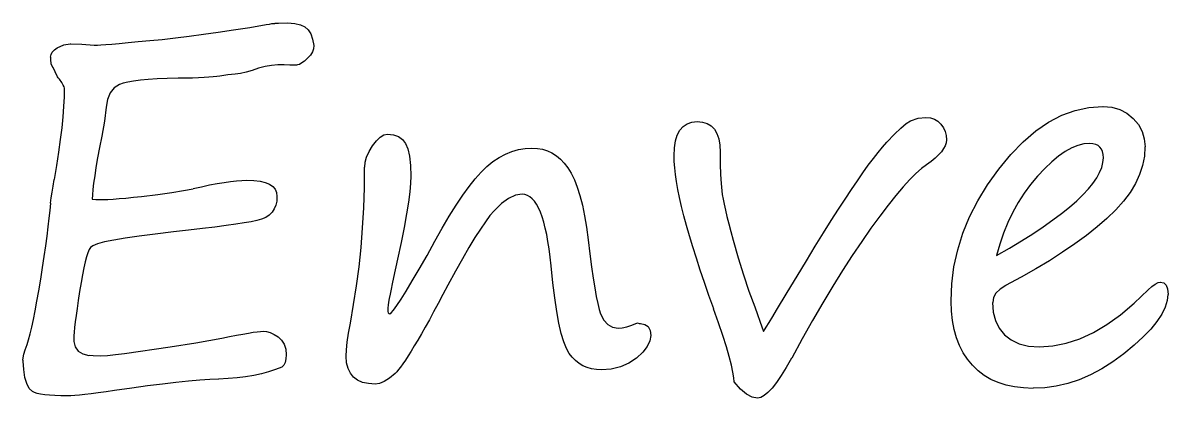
# Model space of a CAD drawing. Extents: x -1 to 117, y -69 to 138.
# Drawn here: x 100.75 to 107.45, y -53.43 to -51.24 of the extents above; entities that cross this region are included whole.
import ezdxf

# ---------------------------------------------------------------- set-up
doc = ezdxf.new("R2010")
doc.units = 0

msp = doc.modelspace()

# ---------------------------------------------------------------- linework, layer by layer
for p, q in [((101.804243, -51.303998), (101.891162, -51.291777)), ((101.891162, -51.291777), (101.981459, -51.278259)), ((101.981459, -51.278259), (102.075552, -51.263499)), ((102.075552, -51.263499), (102.172596, -51.247469)), ((102.172, -51.247), (102.190993, -51.244037)), ((102.190993, -51.244037), (102.20533, -51.241497)), ((102.20533, -51.241497), (102.215885, -51.240368)), ((102.215885, -51.240368), (102.222207, -51.240086)), ((102.223, -51.2397), (102.244449, -51.238571)), ((102.244, -51.2386), (102.295898, -51.237471)), ((102.295898, -51.237471), (102.338934, -51.240434)), ((102.338934, -51.240434), (102.373114, -51.248026)), ((102.373114, -51.248026), (102.398429, -51.260246)), ((102.398429, -51.260246), (102.417423, -51.277547)), ((102.417423, -51.277547), (102.432606, -51.301592)), ((102.432606, -51.301592), (102.443584, -51.332394)), ((100.949834, -51.382864), (100.98781, -51.364717)), ((100.98781, -51.364717), (101.024518, -51.358819)), ((101.025, -51.3588), (101.029, -51.3588)), ((101.029, -51.3588), (101.093555, -51.360776)), ((101.093555, -51.360776), (101.166552, -51.367097)), ((101.167, -51.3673), (101.173, -51.3673)), ((101.173, -51.3673), (101.185248, -51.367018)), ((101.185248, -51.367018), (101.205089, -51.365889)), ((101.205089, -51.365889), (101.233359, -51.363913)), ((101.233359, -51.363913), (101.269224, -51.36095)), ((101.269224, -51.36095), (101.312683, -51.35714)), ((101.312683, -51.35714), (101.36416, -51.352512)), ((101.36416, -51.352512), (101.423653, -51.347036)), ((101.423653, -51.347036), (101.491163, -51.340715)), ((101.491163, -51.340715), (101.56416, -51.333546)), ((101.56416, -51.333546), (101.640952, -51.324684)), ((101.640952, -51.324684), (101.7207, -51.314976)), ((101.7207, -51.314976), (101.804243, -51.303998)), ((102.443584, -51.332394), (102.450753, -51.369946)), ((102.451, -51.3698), (102.449024, -51.388793)), ((100.911, -51.4377), (100.91354, -51.422517)), ((100.91354, -51.422517), (100.920708, -51.408603)), ((100.920708, -51.408603), (100.932957, -51.395085)), ((100.932957, -51.395085), (100.949834, -51.382864)), ((102.430454, -51.425934), (102.414001, -51.444081)), ((102.441856, -51.407364), (102.430454, -51.425934)), ((102.449024, -51.388793), (102.441856, -51.407364)), ((100.914868, -51.476995), (100.911482, -51.452103)), ((100.912, -51.4519), (100.912, -51.4378)), ((100.925, -51.4985), (100.914868, -51.476995)), ((100.93751, -51.522542), (100.925261, -51.498497)), ((102.127, -51.5023), (102.089447, -51.514944)), ((102.165146, -51.492467), (102.12675, -51.502599)), ((102.202699, -51.485722), (102.165146, -51.492467)), ((102.240251, -51.482336), (102.202699, -51.485722)), ((102.276963, -51.482336), (102.240251, -51.482336)), ((102.309449, -51.483464), (102.276963, -51.482336)), ((102.333071, -51.483747), (102.309449, -51.483464)), ((102.348255, -51.483747), (102.333071, -51.483747)), ((102.355, -51.4829), (102.348255, -51.483747)), ((102.36718, -51.479528), (102.355778, -51.482915)), ((102.381094, -51.471513), (102.36718, -51.479528)), ((102.396277, -51.460111), (102.381094, -51.471513)), ((102.414001, -51.444081), (102.396277, -51.460111)), ((100.951, -51.5525), (100.93751, -51.522542)), ((100.955985, -51.558808), (100.95051, -51.552486)), ((100.964, -51.5664), (100.955985, -51.558808)), ((100.97597, -51.585793), (100.963721, -51.566376)), ((101.482051, -51.567956), (101.436058, -51.572161)), ((101.53437, -51.564569), (101.482051, -51.567956)), ((101.593021, -51.562593), (101.53437, -51.564569)), ((101.658, -51.5609), (101.593021, -51.562593)), ((101.701256, -51.560436), (101.657797, -51.560718)), ((101.74092, -51.559589), (101.701256, -51.560436)), ((101.776785, -51.55846), (101.74092, -51.559589)), ((101.808851, -51.556767), (101.776785, -51.55846)), ((101.837121, -51.555073), (101.808851, -51.556767)), ((101.862013, -51.55338), (101.837121, -51.555073)), ((101.8827, -51.55084), (101.862013, -51.55338)), ((101.9, -51.5483), (101.8827, -51.55084)), ((101.946964, -51.541133), (101.900129, -51.548302)), ((101.99, -51.5369), (101.946964, -51.541133)), ((102.021093, -51.532244), (101.989868, -51.536872)), ((102.054006, -51.525075), (102.021093, -51.532244)), ((102.089447, -51.514944), (102.054006, -51.525075)), ((100.984832, -51.600553), (100.97597, -51.585793)), ((100.990307, -51.611955), (100.984832, -51.600553)), ((100.992, -51.6187), (100.990307, -51.611955)), ((100.991646, -51.670202), (100.992492, -51.618724)), ((101.283299, -51.617711), (101.259677, -51.646825)), ((101.314522, -51.597448), (101.283299, -51.617711)), ((101.335209, -51.589856), (101.314522, -51.597448)), ((101.362641, -51.583111), (101.335209, -51.589856)), ((101.395974, -51.577212), (101.362641, -51.583111)), ((101.436058, -51.572161), (101.395974, -51.577212)), ((100.988682, -51.725895), (100.991646, -51.670202)), ((101.243647, -51.684378), (101.235632, -51.730369)), ((101.259677, -51.646825), (101.243647, -51.684378)), ((100.984054, -51.785811), (100.988682, -51.725895)), ((101.236, -51.7305), (101.227138, -51.811512)), ((106.82464, -51.777368), (106.903544, -51.748678)), ((106.903544, -51.748678), (106.983712, -51.731801)), ((106.983712, -51.731801), (107.065568, -51.725902)), ((107.066, -51.7259), (107.117898, -51.730105)), ((107.117898, -51.730105), (107.164312, -51.743172)), ((107.164312, -51.743172), (107.206084, -51.765129)), ((107.206084, -51.765129), (107.242792, -51.795507)), ((100.977732, -51.850369), (100.984054, -51.785811)), ((101.227138, -51.811512), (101.211531, -51.900121)), ((104.610029, -51.842362), (104.633651, -51.826755)), ((104.633651, -51.826755), (104.661083, -51.817046)), ((104.661083, -51.817046), (104.69315, -51.814083)), ((104.693, -51.8141), (104.724225, -51.817063)), ((104.724225, -51.817063), (104.751657, -51.825502)), ((104.751657, -51.825502), (104.774432, -51.839415)), ((105.883166, -51.851633), (105.914811, -51.825895)), ((105.914811, -51.825895), (105.940126, -51.810288)), ((105.940126, -51.810288), (105.984853, -51.794681)), ((105.984853, -51.794681), (106.03, -51.789629)), ((106.03, -51.7896), (106.056585, -51.79214)), ((106.056585, -51.79214), (106.080207, -51.799732)), ((106.080207, -51.799732), (106.100471, -51.81198)), ((106.100471, -51.81198), (106.118194, -51.829704)), ((106.118194, -51.829704), (106.132108, -51.850391)), ((106.672319, -51.86893), (106.747848, -51.817452)), ((106.747848, -51.817452), (106.82464, -51.777368)), ((107.242792, -51.795507), (107.27275, -51.831795)), ((107.27275, -51.831795), (107.294256, -51.871879)), ((100.969294, -51.919567), (100.977732, -51.850369)), ((101.211, -51.9002), (101.197905, -51.966443)), ((102.816777, -51.926291), (102.839129, -51.904786)), ((102.839129, -51.904786), (102.860635, -51.892143)), ((102.860635, -51.892143), (102.881717, -51.887937)), ((102.882, -51.8879), (102.916177, -51.891287)), ((102.916177, -51.891287), (102.945291, -51.901418)), ((102.945291, -51.901418), (102.968913, -51.918295)), ((104.565297, -51.926738), (104.575852, -51.89256)), ((104.575852, -51.89256), (104.591036, -51.86429)), ((104.591036, -51.86429), (104.610029, -51.842362)), ((104.774432, -51.839415), (104.793426, -51.858832)), ((104.793426, -51.858832), (104.807763, -51.884147)), ((104.807763, -51.884147), (104.818318, -51.914949)), ((105.80131, -51.93518), (105.845613, -51.888342)), ((105.845613, -51.888342), (105.883166, -51.851633)), ((106.132108, -51.850391), (106.14224, -51.872319)), ((106.14224, -51.872319), (106.148138, -51.895941)), ((106.148138, -51.895941), (106.150114, -51.920833)), ((106.598479, -51.9318), (106.672319, -51.86893)), ((107.294256, -51.871879), (107.307351, -51.915339)), ((100.959162, -51.992985), (100.969294, -51.919567)), ((101.197905, -51.966443), (101.18608, -52.026782)), ((102.773739, -51.989583), (102.794002, -51.956249)), ((102.794002, -51.956249), (102.816777, -51.926291)), ((102.968913, -51.918295), (102.98706, -51.941917)), ((102.98706, -51.941917), (103.00055, -51.973983)), ((103.646911, -51.977808), (103.686151, -51.971063)), ((103.686151, -51.971063), (103.726235, -51.969088)), ((103.726, -51.9689), (103.757646, -51.970593)), ((103.757646, -51.970593), (103.787604, -51.976068)), ((104.557, -52.0145), (104.558976, -51.967665)), ((104.558976, -51.967665), (104.565297, -51.926738)), ((104.818318, -51.914949), (104.82464, -51.951237)), ((104.82464, -51.951237), (104.826615, -51.993432)), ((105.750679, -51.994681), (105.776841, -51.963035)), ((105.776841, -51.963035), (105.80131, -51.93518)), ((106.133546, -51.972277), (106.120903, -51.990424)), ((106.142832, -51.954977), (106.133546, -51.972277)), ((106.148307, -51.937677), (106.142832, -51.954977)), ((106.15, -51.9208), (106.148307, -51.937677)), ((106.526329, -52.006061), (106.598479, -51.9318)), ((106.882673, -51.968485), (106.844697, -51.989596)), ((106.918958, -51.953725), (106.882673, -51.968485)), ((106.954402, -51.944863), (106.918958, -51.953725)), ((106.989, -51.9419), (106.954402, -51.944863)), ((107.006955, -51.943262), (106.988385, -51.942133)), ((107.023409, -51.947467), (107.006955, -51.943262)), ((107.036899, -51.953789), (107.023409, -51.947467)), ((107.048301, -51.963074), (107.036899, -51.953789)), ((107.056739, -51.975323), (107.048301, -51.963074)), ((107.307351, -51.915339), (107.311556, -51.962597)), ((107.311, -51.9626), (107.307613, -52.017029)), ((100.946914, -52.070621), (100.959162, -51.992985)), ((101.18608, -52.026782), (101.176371, -52.081635)), ((102.750963, -52.051609), (102.759402, -52.021228)), ((102.759402, -52.021228), (102.773739, -51.989583)), ((103.00055, -51.973983), (103.010682, -52.017022)), ((103.010682, -52.017022), (103.016157, -52.070187)), ((103.497966, -52.048279), (103.533831, -52.023811)), ((103.533831, -52.023811), (103.570539, -52.00397)), ((103.570539, -52.00397), (103.608092, -51.988787)), ((103.608092, -51.988787), (103.646911, -51.977808)), ((103.787604, -51.976068), (103.816297, -51.985354)), ((103.816297, -51.985354), (103.843306, -51.997602)), ((103.843306, -51.997602), (103.869044, -52.014055)), ((103.869044, -52.014055), (103.89309, -52.033896)), ((103.89309, -52.033896), (103.915442, -52.057518)), ((104.558227, -52.047396), (104.55738, -52.014486)), ((104.827, -51.9934), (104.827564, -52.062598)), ((105.693287, -52.069785), (105.722824, -52.030545)), ((105.722824, -52.030545), (105.750679, -51.994681)), ((106.084186, -52.027565), (106.060141, -52.046558)), ((106.104026, -52.008571), (106.084186, -52.027565)), ((106.120903, -51.990424), (106.104026, -52.008571)), ((106.455864, -52.091716), (106.526329, -52.006061)), ((106.80588, -52.016181), (106.766217, -52.049093)), ((106.844697, -51.989596), (106.80588, -52.016181)), ((107.063061, -51.98966), (107.056739, -51.975323)), ((107.066871, -52.00696), (107.063061, -51.98966)), ((107.065785, -52.054142), (107.068325, -52.02671)), ((107.068, -52.0268), (107.066871, -52.00696)), ((107.307613, -52.017029), (107.297058, -52.070615)), ((100.933, -52.1529), (100.946914, -52.070621)), ((101.176371, -52.081635), (101.16878, -52.130578)), ((102.746296, -52.200218), (102.747425, -52.080387)), ((102.748, -52.0803), (102.750963, -52.051609)), ((103.016157, -52.070187), (103.018133, -52.133899)), ((103.428768, -52.10988), (103.462945, -52.07697)), ((103.462945, -52.07697), (103.497966, -52.048279)), ((103.915442, -52.057518), (103.936524, -52.084526)), ((103.936524, -52.084526), (103.956364, -52.116172)), ((104.56119, -52.083684), (104.558227, -52.047396)), ((104.565396, -52.122924), (104.56119, -52.083684)), ((104.827564, -52.062598), (104.829258, -52.122934)), ((105.662064, -52.113248), (105.693287, -52.069785)), ((106.003886, -52.087929), (105.971397, -52.117043)), ((106.033, -52.066), (106.003886, -52.087929)), ((106.060141, -52.046558), (106.032709, -52.065975)), ((106.390464, -52.183698), (106.455864, -52.091716)), ((106.725289, -52.08749), (106.683094, -52.132213)), ((106.766217, -52.049093), (106.725289, -52.08749)), ((107.046368, -52.112367), (107.058617, -52.082833)), ((107.058617, -52.082833), (107.065785, -52.054142)), ((107.297058, -52.070615), (107.279758, -52.12378)), ((100.92576, -52.191688), (100.932505, -52.152868)), ((101.162458, -52.173617), (101.157801, -52.210749)), ((101.16878, -52.130578), (101.162458, -52.173617)), ((101.884928, -52.176128), (101.925432, -52.169383)), ((101.925432, -52.169383), (101.963408, -52.163908)), ((101.963408, -52.163908), (101.998008, -52.160098)), ((101.998008, -52.160098), (102.029654, -52.158122)), ((102.029654, -52.158122), (102.058345, -52.157276)), ((102.059, -52.1571), (102.100351, -52.158229)), ((102.100351, -52.158229), (102.135793, -52.162857)), ((102.135793, -52.162857), (102.166174, -52.170026)), ((102.166174, -52.170026), (102.191066, -52.180581)), ((103.018, -52.1339), (103.016307, -52.174828)), ((103.358303, -52.193002), (103.394167, -52.148279)), ((103.394167, -52.148279), (103.428768, -52.10988)), ((103.956364, -52.116172), (103.974511, -52.154148)), ((103.974511, -52.154148), (103.991388, -52.197607)), ((104.571717, -52.165119), (104.565396, -52.122924)), ((104.580156, -52.210266), (104.571717, -52.165119)), ((104.829258, -52.122934), (104.832221, -52.175255)), ((105.594131, -52.21198), (105.629152, -52.160503)), ((105.629152, -52.160503), (105.662064, -52.113248)), ((105.935952, -52.152907), (105.896712, -52.195946)), ((105.971397, -52.117043), (105.935952, -52.152907)), ((106.683094, -52.132213), (106.642166, -52.181159)), ((107.007139, -52.175238), (107.029068, -52.143169)), ((107.029068, -52.143169), (107.046368, -52.112367)), ((107.279758, -52.12378), (107.255713, -52.176101)), ((100.91481, -52.260042), (100.919862, -52.227553)), ((100.919862, -52.227553), (100.92576, -52.191688)), ((101.157801, -52.210749), (101.155261, -52.242394)), ((101.443512, -52.251507), (101.538026, -52.240105)), ((101.538026, -52.240105), (101.619884, -52.229127)), ((101.619884, -52.229127), (101.688659, -52.217725)), ((101.688659, -52.217725), (101.744779, -52.206323)), ((101.744, -52.2061), (101.793787, -52.194698)), ((101.793787, -52.194698), (101.841045, -52.184566)), ((101.841045, -52.184566), (101.884928, -52.176128)), ((102.191066, -52.180581), (102.210059, -52.193648)), ((102.210059, -52.193648), (102.223973, -52.209678)), ((102.223973, -52.209678), (102.231988, -52.229095)), ((102.231988, -52.229095), (102.234951, -52.251023)), ((102.742486, -52.317938), (102.746296, -52.200218)), ((103.01165, -52.225041), (103.003635, -52.284533)), ((103.016307, -52.174828), (103.01165, -52.225041)), ((103.321174, -52.24448), (103.358303, -52.193002)), ((103.668, -52.239), (103.629604, -52.244898)), ((103.684443, -52.240688), (103.668413, -52.238995)), ((103.699203, -52.245316), (103.684443, -52.240688)), ((103.991388, -52.197607), (104.006994, -52.246973)), ((104.589864, -52.258368), (104.580156, -52.210266)), ((104.832221, -52.175255), (104.836031, -52.219138)), ((104.836031, -52.219138), (104.838994, -52.241067)), ((104.838994, -52.241067), (104.843623, -52.266805)), ((105.557845, -52.266833), (105.594131, -52.21198)), ((105.896712, -52.195946), (105.85452, -52.245736)), ((106.333924, -52.276947), (106.390464, -52.183698)), ((106.60419, -52.232637), (106.569593, -52.287066)), ((106.642166, -52.181159), (106.60419, -52.232637)), ((106.948485, -52.241904), (106.980554, -52.208151)), ((106.980554, -52.208151), (107.007139, -52.175238)), ((107.224488, -52.227999), (107.186091, -52.279476)), ((107.255713, -52.176101), (107.224488, -52.227999)), ((100.907773, -52.333027), (100.911555, -52.289991)), ((100.911, -52.29), (100.91481, -52.260042)), ((101.155261, -52.242394), (101.154414, -52.268133)), ((101.155, -52.2681), (101.176167, -52.269229)), ((101.176, -52.2694), (101.19457, -52.270247)), ((101.19457, -52.270247), (101.217769, -52.269964)), ((101.217769, -52.269964), (101.244777, -52.269118)), ((101.244777, -52.269118), (101.276002, -52.267142)), ((101.276002, -52.267142), (101.311444, -52.264602)), ((101.311444, -52.264602), (101.351528, -52.261216)), ((101.351528, -52.261216), (101.39541, -52.256559)), ((101.39541, -52.256559), (101.443512, -52.251507)), ((102.227832, -52.303101), (102.218546, -52.325029)), ((102.233307, -52.278632), (102.227832, -52.303101)), ((102.235, -52.2512), (102.233307, -52.278632)), ((103.003635, -52.284533), (102.992657, -52.353731)), ((103.242693, -52.365999), (103.282777, -52.301864)), ((103.282777, -52.301864), (103.321174, -52.24448)), ((103.547748, -52.293427), (103.504289, -52.336042)), ((103.58952, -52.263045), (103.547748, -52.293427)), ((103.629604, -52.244898), (103.58952, -52.263045)), ((103.713963, -52.253755), (103.699203, -52.245316)), ((103.727454, -52.265157), (103.713963, -52.253755)), ((103.740521, -52.279917), (103.727454, -52.265157)), ((103.752769, -52.29764), (103.740521, -52.279917)), ((103.764594, -52.318722), (103.752769, -52.29764)), ((104.006994, -52.246973), (104.020908, -52.30267)), ((104.020908, -52.30267), (104.03358, -52.364273)), ((104.601689, -52.309846), (104.589864, -52.258368)), ((104.843623, -52.266805), (104.849945, -52.296763)), ((104.849945, -52.296763), (104.857536, -52.33094)), ((105.519026, -52.326749), (105.557845, -52.266833)), ((105.80937, -52.302697), (105.760427, -52.366832)), ((105.85452, -52.245736), (105.80937, -52.302697)), ((106.285822, -52.371463), (106.333924, -52.276947)), ((106.569593, -52.287066), (106.537947, -52.343606)), ((106.870428, -52.313634), (106.9122, -52.277349)), ((106.9122, -52.277349), (106.948485, -52.241904)), ((107.186091, -52.279476), (107.140944, -52.330109)), ((100.902721, -52.379441), (100.907773, -52.333027)), ((102.169186, -52.373995), (102.145141, -52.38455)), ((102.189026, -52.360476), (102.169186, -52.373995)), ((102.205903, -52.344023), (102.189026, -52.360476)), ((102.218546, -52.325029), (102.205903, -52.344023)), ((102.735741, -52.434394), (102.742486, -52.317938)), ((102.992657, -52.353731), (102.97832, -52.432635)), ((103.200919, -52.436464), (103.242693, -52.365999)), ((103.480667, -52.363897), (103.454505, -52.399342)), ((103.504289, -52.336042), (103.480667, -52.363897)), ((103.775572, -52.343191), (103.764594, -52.318722)), ((103.785704, -52.371046), (103.775572, -52.343191)), ((103.795413, -52.402271), (103.785704, -52.371046)), ((104.03358, -52.364273), (104.044982, -52.431363)), ((104.61518, -52.364275), (104.601689, -52.309846)), ((104.630786, -52.421659), (104.61518, -52.364275)), ((104.857536, -52.33094), (104.866398, -52.368916)), ((104.866398, -52.368916), (104.876953, -52.411108)), ((105.476831, -52.392992), (105.519026, -52.326749)), ((105.760427, -52.366832), (105.708527, -52.437717)), ((106.246582, -52.467243), (106.285822, -52.371463)), ((106.537947, -52.343606), (106.509677, -52.403102)), ((106.77296, -52.389162), (106.824014, -52.350766)), ((106.824014, -52.350766), (106.870428, -52.313634)), ((107.140944, -52.330109), (107.089047, -52.38032)), ((100.890078, -52.48324), (100.896823, -52.429654)), ((100.896823, -52.429654), (100.902721, -52.379441)), ((101.799145, -52.439385), (101.718133, -52.449094)), ((101.872142, -52.430524), (101.799145, -52.439385)), ((101.93712, -52.422085), (101.872142, -52.430524)), ((101.994081, -52.41407), (101.93712, -52.422085)), ((102.043448, -52.406478), (101.994081, -52.41407)), ((102.084375, -52.39931), (102.043448, -52.406478)), ((102.117709, -52.392565), (102.084375, -52.39931)), ((102.145141, -52.38455), (102.117709, -52.392565)), ((102.726879, -52.549162), (102.735741, -52.434394)), ((102.97832, -52.432635), (102.961019, -52.521244)), ((103.158303, -52.513677), (103.200919, -52.436464)), ((103.454505, -52.399342), (103.424967, -52.442381)), ((103.804274, -52.436448), (103.795413, -52.402271)), ((103.81229, -52.474001), (103.804274, -52.436448)), ((104.044982, -52.431363), (104.055113, -52.50478)), ((104.647663, -52.481995), (104.630786, -52.421659)), ((104.876953, -52.411108), (104.889202, -52.457522)), ((105.43126, -52.465145), (105.476831, -52.392992)), ((105.708527, -52.437717), (105.654518, -52.51451)), ((106.509677, -52.403102), (106.484362, -52.465549)), ((106.65566, -52.46933), (106.71642, -52.428823)), ((106.71642, -52.428823), (106.77296, -52.389162)), ((107.031239, -52.430109), (106.968792, -52.479475)), ((107.089047, -52.38032), (107.031239, -52.430109)), ((100.882486, -52.541044), (100.890078, -52.48324)), ((101.280475, -52.506919), (101.226467, -52.517897)), ((101.347986, -52.495094), (101.280475, -52.506919)), ((101.428157, -52.483269), (101.347986, -52.495094)), ((101.521826, -52.471443), (101.428157, -52.483269)), ((101.629, -52.4588), (101.521826, -52.471443)), ((101.718133, -52.449094), (101.629103, -52.458802)), ((103.392901, -52.492591), (103.357457, -52.550819)), ((103.424967, -52.442381), (103.392901, -52.492591)), ((103.819881, -52.514929), (103.81229, -52.474001)), ((104.055, -52.5048), (104.065132, -52.587499)), ((104.666657, -52.54571), (104.647663, -52.481995)), ((104.889202, -52.457522), (104.902692, -52.508156)), ((104.902692, -52.508156), (104.932226, -52.611108)), ((105.383161, -52.543204), (105.43126, -52.465145)), ((106.216201, -52.564288), (106.246582, -52.467243)), ((106.484362, -52.465549), (106.462433, -52.530104)), ((106.589414, -52.511102), (106.65566, -52.46933)), ((106.968792, -52.479475), (106.901705, -52.528845)), ((100.873624, -52.602227), (100.882486, -52.541044)), ((101.136601, -52.562234), (101.12901, -52.580381)), ((101.144193, -52.549563), (101.136601, -52.562234)), ((101.15853, -52.539431), (101.144193, -52.549563)), ((101.185962, -52.528876), (101.15853, -52.539431)), ((101.226467, -52.517897), (101.185962, -52.528876)), ((102.715054, -52.662243), (102.726879, -52.549162)), ((102.961019, -52.521244), (102.940333, -52.619133)), ((103.114, -52.5968), (103.158303, -52.513677)), ((103.357457, -52.550819), (103.319484, -52.616218)), ((103.826626, -52.558811), (103.819881, -52.514929)), ((103.832525, -52.606067), (103.826626, -52.558811)), ((104.687739, -52.612376), (104.666657, -52.54571)), ((105.331261, -52.627171), (105.383161, -52.543204)), ((105.654518, -52.51451), (105.599245, -52.596789)), ((106.194272, -52.6626), (106.216201, -52.564288)), ((106.443, -52.5976), (106.518528, -52.553717)), ((106.462433, -52.530104), (106.443439, -52.597615)), ((106.518528, -52.553717), (106.589414, -52.511102)), ((106.901705, -52.528845), (106.829975, -52.578211)), ((100.863916, -52.667206), (100.873624, -52.602227)), ((101.113403, -52.633541), (101.105388, -52.668561)), ((101.120995, -52.604427), (101.113403, -52.633541)), ((101.12901, -52.580381), (101.120995, -52.604427)), ((102.940333, -52.619133), (102.916711, -52.726307)), ((103.067411, -52.676552), (103.113825, -52.596805)), ((103.319484, -52.616218), (103.278556, -52.689215)), ((103.838, -52.6567), (103.832525, -52.606067)), ((104.065132, -52.587499), (104.07484, -52.662184)), ((104.710091, -52.681998), (104.687739, -52.612376)), ((104.932226, -52.611108), (104.963451, -52.710687)), ((105.276411, -52.717465), (105.331261, -52.627171)), ((105.599245, -52.596789), (105.542704, -52.683711)), ((106.753603, -52.627157), (106.672591, -52.675679)), ((106.829975, -52.578211), (106.753603, -52.627157)), ((100.852937, -52.73556), (100.863916, -52.667206)), ((101.096949, -52.709069), (101.088934, -52.755483)), ((101.105388, -52.668561), (101.096949, -52.709069)), ((102.700717, -52.774057), (102.715054, -52.662243)), ((103.026483, -52.74575), (103.067411, -52.676552)), ((103.278556, -52.689215), (103.234673, -52.769806)), ((103.848176, -52.755839), (103.838044, -52.656683)), ((104.07484, -52.662184), (104.084125, -52.728427)), ((104.734559, -52.754571), (104.710091, -52.681998)), ((105.542704, -52.683711), (105.485743, -52.776116)), ((106.181205, -52.761756), (106.194272, -52.6626)), ((106.672591, -52.675679), (106.586514, -52.724201)), ((100.841959, -52.80307), (100.852937, -52.73556)), ((101.088934, -52.755483), (101.080496, -52.80696)), ((102.683417, -52.883762), (102.700717, -52.774057)), ((102.908985, -52.761741), (102.90224, -52.793387)), ((102.917, -52.7263), (102.908985, -52.761741)), ((102.991042, -52.804399), (103.026483, -52.74575)), ((103.235, -52.7698), (103.205886, -52.825073)), ((103.859154, -52.844869), (103.848176, -52.755839)), ((104.084125, -52.728427), (104.09341, -52.786655)), ((104.761145, -52.830096), (104.734559, -52.754571)), ((104.963451, -52.710687), (104.995517, -52.806044)), ((105.218183, -52.813669), (105.276411, -52.717465)), ((105.485743, -52.776116), (105.427092, -52.873584)), ((106.177, -52.8626), (106.181205, -52.761756)), ((106.497, -52.7727), (106.463667, -52.792963)), ((106.586514, -52.724201), (106.49622, -52.772724)), ((107.351929, -52.777836), (107.371345, -52.7635)), ((107.371345, -52.7635), (107.387799, -52.755061)), ((107.387799, -52.755061), (107.401289, -52.752098)), ((107.401, -52.7521), (107.42084, -52.756728)), ((107.42084, -52.756728), (107.435177, -52.769795)), ((107.435177, -52.769795), (107.443616, -52.792571)), ((100.830981, -52.864674), (100.841959, -52.80307)), ((101.080496, -52.80696), (101.072481, -52.858858)), ((102.896341, -52.822081), (102.891713, -52.847396)), ((102.90224, -52.793387), (102.896341, -52.822081)), ((102.960661, -52.85208), (102.991042, -52.804399)), ((103.205886, -52.825073), (103.178031, -52.876974)), ((104.09341, -52.786655), (104.102272, -52.836445)), ((104.102272, -52.836445), (104.111134, -52.878216)), ((104.789, -52.909), (104.761145, -52.830096)), ((104.995517, -52.806044), (105.029274, -52.897606)), ((105.157, -52.9162), (105.218183, -52.813669)), ((106.425285, -52.842324), (106.420628, -52.871438)), ((106.439622, -52.816162), (106.425285, -52.842324)), ((106.463667, -52.792963), (106.439622, -52.816162)), ((107.249007, -52.875657), (107.329599, -52.798021)), ((107.33, -52.7981), (107.351929, -52.777836)), ((107.446, -52.8238), (107.441795, -52.860509)), ((107.443616, -52.792571), (107.446579, -52.823796)), ((100.820849, -52.920791), (100.830981, -52.864674)), ((101.065735, -52.906113), (101.059837, -52.948308)), ((101.072481, -52.858858), (101.065735, -52.906113)), ((102.664, -52.9922), (102.683417, -52.883762)), ((102.88367, -52.902655), (102.883387, -52.91448)), ((102.885363, -52.887471), (102.88367, -52.902655)), ((102.887903, -52.869324), (102.885363, -52.887471)), ((102.891713, -52.847396), (102.887903, -52.869324)), ((102.916775, -52.916218), (102.936192, -52.889633)), ((102.936192, -52.889633), (102.960661, -52.85208)), ((103.178031, -52.876974), (103.151022, -52.925917)), ((103.870979, -52.924193), (103.859154, -52.844869)), ((104.111134, -52.878216), (104.119572, -52.911973)), ((104.817435, -52.99128), (104.788744, -52.909001)), ((105.029, -52.8976), (105.045453, -52.941906)), ((105.427092, -52.873584), (105.367599, -52.976115)), ((106.179365, -52.921441), (106.177389, -52.86279)), ((106.42, -52.8715), (106.424205, -52.927197)), ((107.168416, -52.943167), (107.249007, -52.875657)), ((107.42997, -52.899325), (107.409706, -52.939833)), ((107.441795, -52.860509), (107.42997, -52.899325)), ((100.801009, -53.016151), (100.810717, -52.971424)), ((100.810717, -52.971424), (100.820849, -52.920791)), ((101.059837, -52.948308), (101.055209, -52.98544)), ((102.883, -52.9145), (102.883847, -52.924632)), ((102.883847, -52.924632), (102.885822, -52.931377)), ((102.885822, -52.931377), (102.889209, -52.936034)), ((102.889209, -52.936034), (102.894261, -52.937162)), ((102.894, -52.9373), (102.902438, -52.931825)), ((102.902438, -52.931825), (102.916775, -52.916218)), ((103.12613, -52.97191), (103.102085, -53.014946)), ((103.151022, -52.925917), (103.12613, -52.97191)), ((103.884075, -52.99297), (103.870979, -52.924193)), ((104.119572, -52.911973), (104.127588, -52.937288)), ((104.127588, -52.937288), (104.146158, -52.97442)), ((104.146158, -52.97442), (104.16978, -53.001005)), ((105.045453, -52.941906), (105.059367, -52.980723)), ((105.114177, -52.987494), (105.134836, -52.95374)), ((105.134836, -52.95374), (105.157188, -52.916188)), ((105.367599, -52.976115), (105.30684, -53.08413)), ((106.185263, -52.976715), (106.179365, -52.921441)), ((106.194972, -53.028612), (106.185263, -52.976715)), ((106.424205, -52.927197), (106.4373, -52.976986)), ((106.4373, -52.976986), (106.458806, -53.021289)), ((107.088672, -53.000552), (107.168416, -52.943167)), ((107.409706, -52.939833), (107.381436, -52.982448)), ((100.791724, -53.055391), (100.801009, -53.016151)), ((101.051399, -53.017506), (101.048859, -53.044938)), ((101.055209, -52.98544), (101.051399, -53.017506)), ((102.095552, -53.045804), (102.119174, -53.042418)), ((102.119174, -53.042418), (102.138591, -53.040724)), ((102.138591, -53.040724), (102.153774, -53.039878)), ((102.154, -53.0398), (102.174263, -53.041776)), ((102.174263, -53.041776), (102.195374, -53.047674)), ((102.653914, -53.051203), (102.664469, -52.992131)), ((103.102085, -53.014946), (103.079309, -53.05461)), ((103.897565, -53.052042), (103.884075, -52.99297)), ((104.16978, -53.001005), (104.197635, -53.016612)), ((104.197635, -53.016612), (104.230545, -53.022087)), ((104.231, -53.0221), (104.254622, -53.020124)), ((104.254622, -53.020124), (104.281631, -53.014226)), ((104.281631, -53.014226), (104.310745, -53.004518)), ((104.310745, -53.004518), (104.343234, -52.990604)), ((104.343, -52.9905), (104.353132, -52.993887)), ((104.353132, -52.993887), (104.3603, -52.995016)), ((104.36, -52.9951), (104.387009, -52.999305)), ((104.387009, -52.999305), (104.406425, -53.012372)), ((104.406425, -53.012372), (104.417827, -53.034329)), ((104.417827, -53.034329), (104.421637, -53.065131)), ((104.841904, -53.06512), (104.817435, -52.99128)), ((105.059367, -52.980723), (105.070769, -53.013635)), ((105.070769, -53.013635), (105.079631, -53.041491)), ((105.08, -53.0415), (105.09603, -53.016608)), ((105.09603, -53.016608), (105.114177, -52.987494)), ((106.208462, -53.077558), (106.194972, -53.028612)), ((106.458806, -53.021289), (106.489184, -53.059686)), ((107.009344, -53.046966), (107.088672, -53.000552)), ((107.345148, -53.026751), (107.300845, -53.072745)), ((107.381436, -52.982448), (107.345148, -53.026751)), ((100.774, -53.117), (100.782438, -53.089145)), ((100.782438, -53.089145), (100.791724, -53.055391)), ((101.046, -53.0849), (101.046, -53.1001)), ((101.046, -53.1002), (101.054015, -53.131422)), ((101.047165, -53.06729), (101.046883, -53.085014)), ((101.048859, -53.044938), (101.047165, -53.06729)), ((101.61, -53.1297), (101.76021, -53.106925)), ((101.76021, -53.106925), (101.91211, -53.080763)), ((101.912, -53.0808), (101.957568, -53.071092)), ((101.957568, -53.071092), (101.998498, -53.063076)), ((101.998498, -53.063076), (102.035207, -53.055908)), ((102.035207, -53.055908), (102.067696, -53.05001)), ((102.067696, -53.05001), (102.095552, -53.045804)), ((102.195374, -53.047674), (102.217726, -53.058229)), ((102.217726, -53.058229), (102.240924, -53.072566)), ((102.240924, -53.072566), (102.262034, -53.091559)), ((102.262034, -53.091559), (102.277218, -53.115181)), ((102.641693, -53.148248), (102.646322, -53.1031)), ((102.646322, -53.1031), (102.653914, -53.051203)), ((103.058227, -53.091739), (103.037964, -53.125496)), ((103.079309, -53.05461), (103.058227, -53.091739)), ((103.911902, -53.101408), (103.897565, -53.052042)), ((103.927509, -53.140228), (103.911902, -53.101408)), ((104.416525, -53.096322), (104.400918, -53.128388)), ((104.422, -53.0651), (104.416525, -53.096322)), ((104.862986, -53.13052), (104.841904, -53.06512)), ((105.30684, -53.08413), (105.245236, -53.19679)), ((106.226185, -53.122705), (106.208462, -53.077558)), ((106.489184, -53.059686), (106.528004, -53.090487)), ((106.528004, -53.090487), (106.575259, -53.112416)), ((106.77306, -53.12502), (106.851117, -53.109413)), ((106.851117, -53.109413), (106.93002, -53.083251)), ((106.93002, -53.083251), (107.009344, -53.046966)), ((107.300845, -53.072745), (107.248524, -53.120844)), ((100.750693, -53.194663), (100.75535, -53.1744)), ((100.75535, -53.1744), (100.762942, -53.148661)), ((100.762942, -53.148661), (100.773497, -53.117015)), ((101.054015, -53.131422), (101.071739, -53.155044)), ((101.071739, -53.155044), (101.098747, -53.171498)), ((101.098747, -53.171498), (101.135033, -53.180359)), ((101.243967, -53.180471), (101.291225, -53.176266)), ((101.291225, -53.176266), (101.342279, -53.169098)), ((101.343, -53.169), (101.609982, -53.129771)), ((102.277218, -53.115181), (102.28608, -53.143872)), ((102.28608, -53.143872), (102.289043, -53.177205)), ((102.289, -53.1774), (102.287307, -53.201445)), ((102.64, -53.1858), (102.641693, -53.148248)), ((103.019394, -53.156297), (103.002094, -53.183729)), ((103.037964, -53.125496), (103.019394, -53.156297)), ((103.943539, -53.169342), (103.927509, -53.140228)), ((103.961262, -53.191694), (103.943539, -53.169342)), ((104.374333, -53.161724), (104.337204, -53.195902)), ((104.400918, -53.128388), (104.374333, -53.161724)), ((104.879862, -53.187904), (104.862986, -53.13052)), ((106.247719, -53.1649), (106.226185, -53.122705)), ((106.273034, -53.203297), (106.247719, -53.1649)), ((106.575259, -53.112416), (106.630955, -53.125934)), ((106.630955, -53.125934), (106.69467, -53.130139)), ((106.695, -53.1301), (106.77306, -53.12502)), ((107.188187, -53.170634), (107.123629, -53.217892)), ((107.248524, -53.120844), (107.188187, -53.170634)), ((100.749, -53.209), (100.750693, -53.194663)), ((100.755, -53.2627), (100.749638, -53.21444)), ((100.75, -53.2144), (100.75, -53.209)), ((101.136, -53.1803), (101.160835, -53.181711)), ((101.16, -53.1816), (101.200087, -53.182447)), ((101.200087, -53.182447), (101.243967, -53.180471)), ((102.274663, -53.237316), (102.263685, -53.249141)), ((102.282678, -53.221285), (102.274663, -53.237316)), ((102.287307, -53.201445), (102.282678, -53.221285)), ((102.642476, -53.223846), (102.639936, -53.18587)), ((102.650491, -53.256756), (102.642476, -53.223846)), ((102.971303, -53.230155), (102.957813, -53.248725)), ((102.986063, -53.208621), (102.971303, -53.230155)), ((103.002094, -53.183729), (102.986063, -53.208621)), ((103.980679, -53.211111), (103.961262, -53.191694)), ((104.001789, -53.227564), (103.980679, -53.211111)), ((104.024565, -53.241055), (104.001789, -53.227564)), ((104.049033, -53.25161), (104.024565, -53.241055)), ((104.292477, -53.22628), (104.243531, -53.247785)), ((104.337204, -53.195902), (104.292477, -53.22628)), ((104.892534, -53.23727), (104.879862, -53.187904)), ((104.901819, -53.278621), (104.892534, -53.23727)), ((105.245, -53.1968), (105.213354, -53.25165)), ((106.302148, -53.238741), (106.273034, -53.203297)), ((106.335061, -53.270387), (106.302148, -53.238741)), ((107.123629, -53.217892), (107.05865, -53.259243)), ((100.761035, -53.309192), (100.754713, -53.26278)), ((100.77159, -53.3459), (100.761035, -53.309192)), ((102.001818, -53.311951), (101.949076, -53.316579)), ((102.051607, -53.306052), (102.001818, -53.311951)), ((102.099286, -53.298037), (102.051607, -53.306052)), ((102.144012, -53.288329), (102.099286, -53.298037)), ((102.186207, -53.276927), (102.144012, -53.288329)), ((102.225868, -53.26386), (102.186207, -53.276927)), ((102.263, -53.2491), (102.225868, -53.26386)), ((102.664009, -53.285026), (102.650491, -53.256756)), ((102.68258, -53.307801), (102.664009, -53.285026)), ((102.706202, -53.325525), (102.68258, -53.307801)), ((102.925724, -53.285837), (102.892391, -53.313269)), ((102.935009, -53.276552), (102.925724, -53.285837)), ((102.945988, -53.263908), (102.935009, -53.276552)), ((102.957813, -53.248725), (102.945988, -53.263908)), ((104.075195, -53.259202), (104.049033, -53.25161)), ((104.103465, -53.263407), (104.075195, -53.259202)), ((104.133, -53.2651), (104.103465, -53.263407)), ((104.190366, -53.26088), (104.132562, -53.265085)), ((104.243531, -53.247785), (104.190366, -53.26088)), ((104.906871, -53.311531), (104.901819, -53.278621)), ((104.908, -53.336), (104.906871, -53.311531)), ((105.18382, -53.298908), (105.156388, -53.338992)), ((105.213354, -53.25165), (105.18382, -53.298908)), ((106.371346, -53.297819), (106.335061, -53.270387)), ((106.410586, -53.320594), (106.371346, -53.297819)), ((106.992828, -53.293841), (106.926582, -53.322534)), ((107.05865, -53.259243), (106.992828, -53.293841)), ((100.785927, -53.373332), (100.77159, -53.3459)), ((100.804497, -53.391479), (100.785927, -53.373332)), ((101.38514, -53.371919), (101.28514, -53.385833)), ((101.478389, -53.359276), (101.38514, -53.371919)), ((101.564887, -53.34872), (101.478389, -53.359276)), ((101.644211, -53.339435), (101.564887, -53.34872)), ((101.717208, -53.331844), (101.644211, -53.339435)), ((101.78303, -53.325945), (101.717208, -53.331844)), ((101.841682, -53.32174), (101.78303, -53.325945)), ((101.894, -53.3192), (101.841682, -53.32174)), ((101.949076, -53.316579), (101.8938, -53.319119)), ((102.735739, -53.338168), (102.706202, -53.325525)), ((102.770336, -53.34576), (102.735739, -53.338168)), ((102.81, -53.3483), (102.770336, -53.34576)), ((102.834578, -53.344511), (102.810109, -53.348293)), ((102.86201, -53.332686), (102.834578, -53.344511)), ((102.892391, -53.313269), (102.86201, -53.332686)), ((104.945577, -53.377364), (104.908024, -53.336016)), ((104.981021, -53.406478), (104.945577, -53.377364)), ((105.130649, -53.371905), (105.106604, -53.39722)), ((105.156388, -53.338992), (105.130649, -53.371905)), ((106.453205, -53.339587), (106.410586, -53.320594)), ((106.499196, -53.354348), (106.453205, -53.339587)), ((106.548562, -53.364903), (106.499196, -53.354348)), ((106.601304, -53.371224), (106.548562, -53.364903)), ((106.657, -53.3732), (106.601304, -53.371224)), ((106.724895, -53.369778), (106.65654, -53.373165)), ((106.792828, -53.360493), (106.724895, -53.369778)), ((106.859915, -53.344463), (106.792828, -53.360493)), ((106.926582, -53.322534), (106.859915, -53.344463)), ((100.816746, -53.397801), (100.804497, -53.391479)), ((100.832776, -53.402853), (100.816746, -53.397801)), ((100.852616, -53.407481), (100.832776, -53.402853)), ((100.876661, -53.410868), (100.852616, -53.407481)), ((100.904093, -53.413831), (100.876661, -53.410868)), ((100.935739, -53.415807), (100.904093, -53.413831)), ((100.97076, -53.416936), (100.935739, -53.415807)), ((101.01, -53.4175), (100.97076, -53.416936)), ((101.028886, -53.417014), (101.009893, -53.417578)), ((101.052085, -53.41532), (101.028886, -53.417014)), ((101.079517, -53.41278), (101.052085, -53.41532)), ((101.112006, -53.409394), (101.079517, -53.41278)), ((101.148292, -53.405189), (101.112006, -53.409394)), ((101.189643, -53.399714), (101.148292, -53.405189)), ((101.235213, -53.393392), (101.189643, -53.399714)), ((101.285, -53.3858), (101.235213, -53.393392)), ((105.014775, -53.424202), (104.981021, -53.406478)), ((105.046, -53.4301), (105.014775, -53.424202)), ((105.063989, -53.426345), (105.045842, -53.430155)), ((105.084252, -53.415367), (105.063989, -53.426345)), ((105.106604, -53.39722), (105.084252, -53.415367))]:
    msp.add_line(p, q)

doc.saveas('drawing.dxf')
